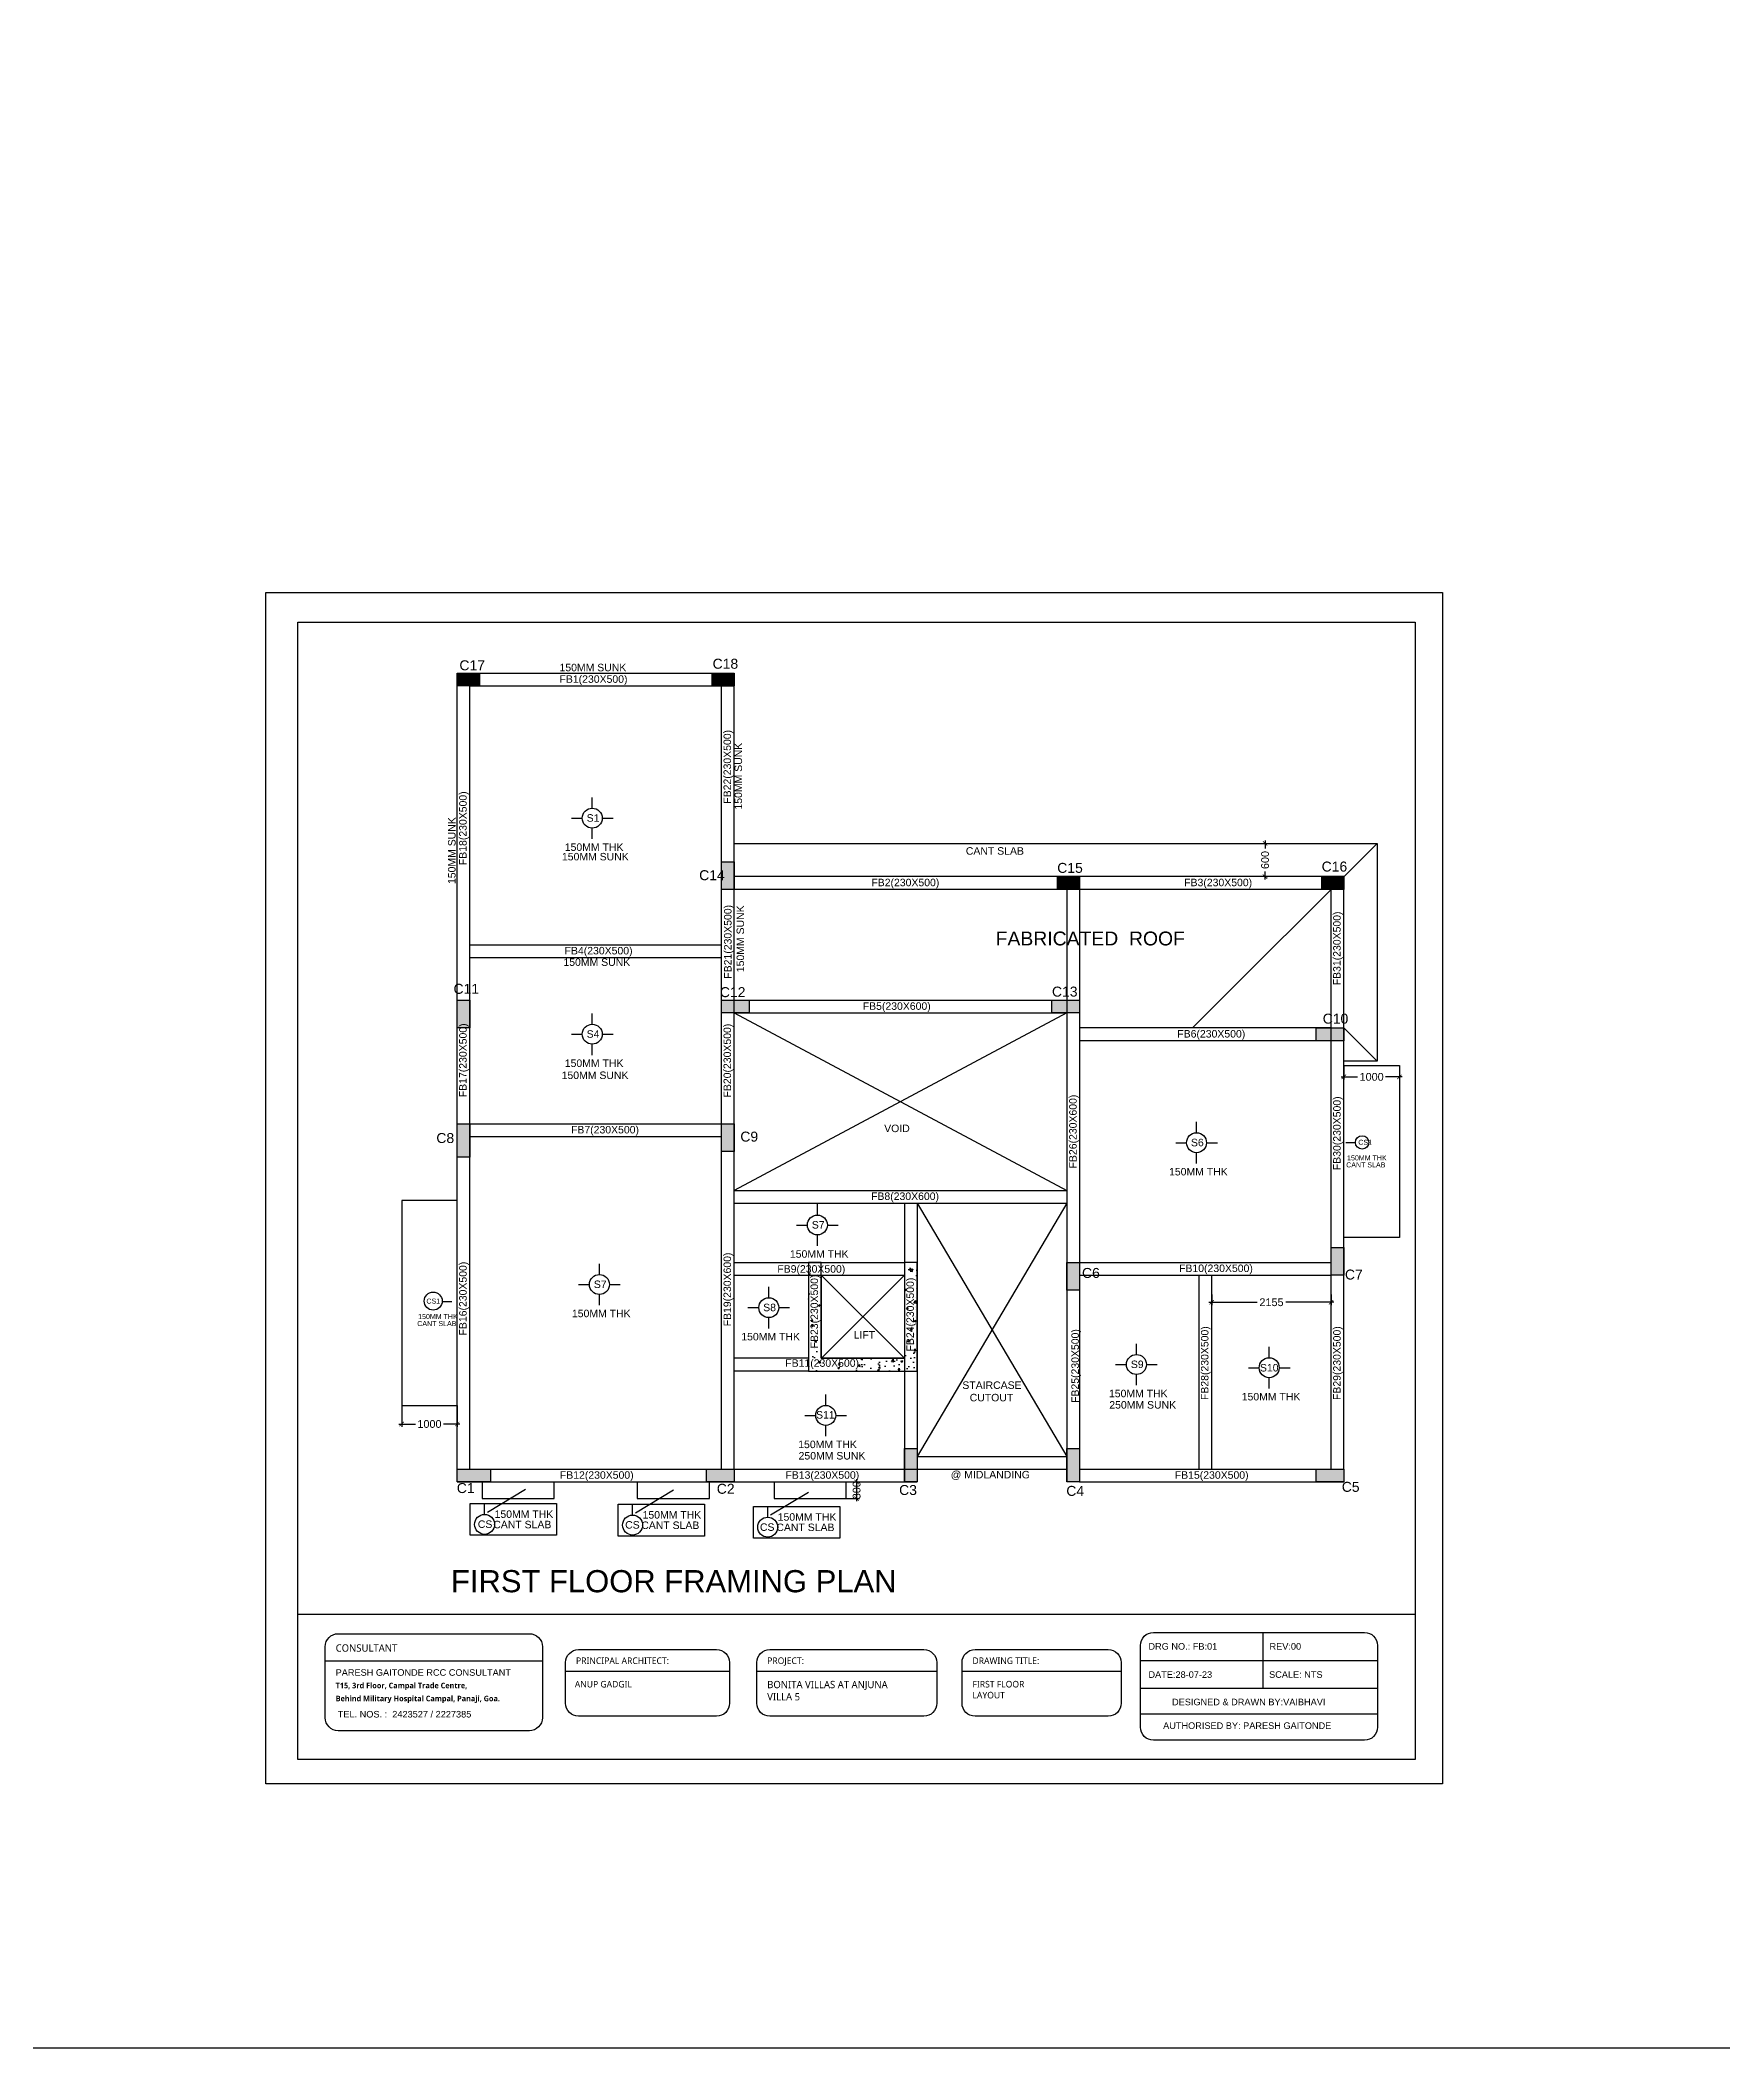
# Model space of a CAD drawing. Header units: millimetres. Extents: x 660818 to 959388, y -495289 to 50450.
# Drawn here: x 809102 to 839463, y -223819 to -187597 of the extents above; entities that cross this region are included whole.
import ezdxf

# ---------------------------------------------------------------- set-up
doc = ezdxf.new("R2010")
doc.units = ezdxf.units.MM
doc.header["$LTSCALE"] = 0.01
doc.header["$MEASUREMENT"] = 0
doc.header["$PDMODE"] = 35
for name, color, linetype in [('COL NO.', 7, 'Continuous'), ('RCC BEAMS', 150, 'Continuous'), ('RCC COLUMN', 5, 'Continuous'), ('Reinforcement', 130, 'Continuous'), ('Text', 7, 'Continuous')]:
    doc.layers.add(name, color=color, linetype=linetype)
doc.layers.add('elevation', color=123, linetype='Continuous', lineweight=15)
doc.layers.add('OPEN TERRACE', color=5, linetype='Continuous', lineweight=30)
doc.styles.get("Standard").update_dxf_attribs({"font": 'arial.ttf'})
doc.dimstyles.new('masonry dim', dxfattribs={"dimtxt": 140, "dimasz": 80, "dimexe": 50, "dimexo": 0, "dimgap": 50, "dimtad": 0, "dimdec": 0, "dimrnd": 5, "dimzin": 0, "dimdsep": 46, "dimtxsty": 'Standard', "dimblk": 'ARCHTICK', "dimcen": 0.09, "dimdle": 50, "dimadec": 0, "dimazin": 0, "dimtfac": 1, "dimtdec": 0, "dimtmove": 0, "dimatfit": 3, "dimfxl": 1, "dimtolj": 1, "dimtzin": 0, "dimarcsym": 0})

# ---------------------------------------------------------------- blocks, each defined once
blk = doc.blocks.new('C(230X500)')
at = {"layer": 'RCC COLUMN', "ltscale": 200}
h = blk.add_hatch(color=256, dxfattribs=at)
h.dxf.hatch_style = 1
h.paths.add_polyline_path([(0, 0), (230, 0), (230, -500), (0, -500)])
blk.add_lwpolyline([(0, 0), (230, 0), (230, -500), (0, -500)], close=True, dxfattribs=at)
blk = doc.blocks.new('C(230X600)')
at = {"layer": 'elevation', "ltscale": 0.5}
h = blk.add_hatch(color=1, dxfattribs=at)
h.dxf.hatch_style = 1
h.paths.add_polyline_path([(230, 600), (0, 600), (0, 0), (230, 0)])
at = {"layer": 'RCC COLUMN', "color": 1, "ltscale": 0.5}
blk.add_lwpolyline([(0, 600), (230, 600), (230, 0), (0, 0), (0, 600)], dxfattribs=at)
blk = doc.blocks.new('C(230X400)')
at = {"layer": 'elevation', "ltscale": 0.5}
h = blk.add_hatch(color=3, dxfattribs=at)
h.dxf.hatch_style = 1
h.paths.add_polyline_path([(0, 400), (0, 0), (230, 0), (230, 400)])
at = {"layer": 'RCC COLUMN', "color": 3, "ltscale": 0.5}
blk.add_lwpolyline([(0, 400), (230, 400), (230, 0), (0, 0), (0, 400)], dxfattribs=at)
blk = doc.blocks.new('COLGRP5')
at = {"layer": 'RCC COLUMN'}
h = blk.add_hatch(dxfattribs=at)
h.set_pattern_fill('AR-CONC', color=256, scale=50)
h.set_pattern_definition([(50, (-1031792.15, 272751.1), (358.63009, -31.37607), [37.5, -412.5]), (355, (-1031792.15, 272751.1), (-69.37567, 376.09607), [30, -330]), (100.451444, (-1031762.26, 272748.47), (289.25442, 344.72), [31.8701, -350.57106]), (46.1842, (-1031792.15, 272851.1), (533.62067, -82.75964), [56.25, -618.75]), (96.635635, (-1031747.7, 272844.2), (467.33097, 487.0593), [47.80517, -525.85688]), (351.184164, (-1031792.15, 272851.1), (467.33097, 487.0593), [45, -495]), (21, (-1031742.15, 272826.1), (298.45353, -201.309445), [37.5, -412.5]), (326, (-1031742.15, 272826.1), (121.65767, 362.57502), [30, -330]), (71.451445, (-1031717.28, 272809.3), (420.11119, 161.26558), [31.8701, -350.57106]), (37.5, (-1031792.15, 272751.09), (6.079928, 166.446927), [0, -326, 0, -335, 0, -331.25]), (7.5, (-1031792.15, 272751.09), (131.53477, 197.205856), [0, -191, 0, -318.5, 0, -126.25]), (327.5, (-1031903.65, 272751.09), (266.911218, -11.277436), [0, -125, 0, -390, 0, -517.5]), (317.5, (-1031953.65, 272751.09), (291.593085, 50.05249), [0, -162.5, 0, -259, 0, -367.5])])
edge = h.paths.add_edge_path()
edge.add_line((-7930, 2230), (-9430, 2230))
edge.add_line((-9430, 2230), (-9430, 3730))
edge.add_line((-9430, 3730), (-9430, 3960))
edge.add_line((-9430, 3960), (-9660, 3960))
edge.add_line((-9660, 3960), (-9660, 2000))
edge.add_line((-9660, 2000), (-7700, 2000))
edge.add_line((-7700, 2000), (-7700, 3960))
edge.add_line((-7930, 3730), (-7930, 2230))
edge.add_line((-7930, 3730), (-7930, 3730))
edge.add_line((-7930, 3960), (-7930, 3730))
edge.add_line((-7700, 3960), (-7930, 3960))
blk.add_lwpolyline([(-9430, 3730), (-9430, 3960), (-9660, 3960), (-9660, 2000), (-7700, 2000), (-7700, 3960), (-7930, 3960), (-7930, 3730), (-7930, 3730), (-7930, 2230), (-9430, 2230), (-9430, 3730), (-9430, 3730)], dxfattribs=at)
for name, p, rotation in [('C(230X400)', (-16000, 14590), 270), ('C(230X400)', (-11400, 14590), 270), ('C(230X400)', (-5170, 10920), 270), ('C(230X400)', (-400, 10920), 270), ('C(230X500)', (-11230, 8460), 90), ('C(230X500)', (-5270, 8460), 90), ('C(230X500)', (-500, 7960), 90), ('C(230X600)', (-16000, 230), 270), ('C(230X500)', (-11500, 0), 90), ('C(230X500)', (-500, 0), 90)]:
    blk.add_blockref(name, p, dxfattribs=dict(at, rotation=rotation))
for name, p in [('C(230X500)', (-11230, 11190)), ('C(230X500)', (-16000, 8690)), ('C(230X600)', (-16000, 5860)), ('C(230X500)', (-11230, 6460)), ('C(230X500)', (-230, 4230)), ('C(230X500)', (-5000, 3960)), ('C(230X600)', (-7930, 0)), ('C(230X600)', (-5000, 0))]:
    blk.add_blockref(name, p, dxfattribs=at)
blk = doc.blocks.new('FB5')
at = {"layer": 'RCC BEAMS', "ltscale": 0.5}
for p, q in [((-16000, 230), (-16000, 14590)), ((-16000, 14590), (-11000, 14590)), ((-15770, 230), (-15770, 14360)), ((-15770, 14360), (-11000, 14360)), ((-11230, 230), (-11230, 14360)), ((-11000, 230), (-11000, 14360)), ((-11000, 11520), (600, 11520)), ((600, 11520), (-2730, 8190)), ((600, 11520), (600, 7590)), ((0, 10920), (-11000, 10920)), ((0, 230), (0, 10920)), ((-230, 10690), (-11000, 10690)), ((-5000, 10690), (-5000, 0)), ((-4770, 10690), (-4770, 0)), ((-230, 230), (-230, 10690)), ((-15770, 9690), (-11230, 9690)), ((-15770, 9460), (-11230, 9460)), ((-11000, 8690), (-5000, 8690)), ((-11000, 8460), (-5000, 8460)), ((-11000, 8460), (-5000, 5260)), ((-5000, 8460), (-11000, 5260)), ((-230, 8190), (-4770, 8190)), ((0, 8190), (600, 7590)), ((-230, 7960), (-4770, 7960)), ((600, 7590), (0, 7590)), ((-15770, 6460), (-11230, 6460)), ((-15770, 6230), (-11230, 6230)), ((-16000, 5080), (-17000, 5080)), ((-17000, 5080), (-17000, 1380)), ((-11000, 5260), (-5000, 5260)), ((-11000, 5030), (-5000, 5030)), ((-7930, 5030), (-7930, 0)), ((-7700, 5030), (-7700, 0)), ((-7700, 5030), (-5000, 460)), ((-5000, 5030), (-7700, 460)), ((-11000, 3960), (-7930, 3960)), ((-11000, 3730), (-7930, 3730)), ((-9660, 3730), (-9660, 2000)), ((-9430, 3730), (-9430, 2230)), ((-4770, 3960), (-230, 3960)), ((-4770, 3730), (-230, 3730)), ((-2615, 230), (-2615, 3730)), ((-2385, 230), (-2385, 3730)), ((-9660, 2230), (-11000, 2230)), ((-9430, 2230), (-7930, 2230)), ((-9660, 2000), (-11000, 2000)), ((-9660, 2000), (-7930, 2000)), ((-17000, 1380), (-16000, 1380)), ((-7700, 460), (-5000, 460)), ((-16000, 230), (-7700, 230)), ((-15550, 0), (-15550, -300)), ((-12750, 0), (-12750, -300)), ((-10280, 0), (-10280, -300)), ((-7700, 230), (-5000, 230)), ((-4770, 230), (0, 230)), ((-4770, 0), (0, 0)), ((-16000, 0), (-7700, 0)), ((-15550, -300), (-14250, -300)), ((-14250, -300), (-14250, 0)), ((-12750, -300), (-11450, -300)), ((-11450, -300), (-11450, 0)), ((-10280, -300), (-8980, -300)), ((-8980, -300), (-8980, 0))]:
    blk.add_line(p, q, dxfattribs=at)
blk.add_lwpolyline([(0, 7510), (1000, 7510), (1000, 4410), (0, 4410)], close=True, dxfattribs=at)
blk = doc.blocks.new('_ArchTick')
at = {"color": 0, "linetype": 'ByBlock', "const_width": 0.15}
blk.add_lwpolyline([(-0.5, -0.5), (0.5, 0.5)], dxfattribs=at)
blk = doc.blocks.new('*D2044')
at = {"layer": 'Defpoints', "color": 0, "ltscale": 0.5, "transparency": 16777216}
for p in [(830241, -210229), (832396, -210229), (832396, -210368)]:
    blk.add_point(p, dxfattribs=at)
at = {"layer": 'RCC BEAMS', "color": 0, "lineweight": -2, "ltscale": 0.5, "transparency": 16777216}
for p, q in [((830191, -210368), (831058, -210368)), ((830241, -210229), (830241, -210418)), ((832446, -210368), (831580, -210368)), ((832396, -210229), (832396, -210418))]:
    blk.add_line(p, q, dxfattribs=at)
at = {"layer": 'RCC BEAMS', "color": 0, "lineweight": -2, "ltscale": 0.5, "transparency": 16777216, "xscale": 80, "yscale": 80, "zscale": 80, "rotation": 180}
blk.add_blockref('_ArchTick', (830241, -210368), dxfattribs=at)
at = {"layer": 'RCC BEAMS', "color": 0, "lineweight": -2, "ltscale": 0.5, "transparency": 16777216, "xscale": 80, "yscale": 80, "zscale": 80}
blk.add_blockref('_ArchTick', (832396, -210368), dxfattribs=at)
at = {"layer": 'RCC BEAMS', "color": 0, "ltscale": 0.5, "transparency": 16777216, "insert": (831319, -210368), "char_height": 140, "attachment_point": 5}
blk.add_mtext('\\A1;2155', dxfattribs=at)
blk = doc.blocks.new('*D2049')
at = {"layer": 'Defpoints', "color": 0, "ltscale": 0.5, "transparency": 16777216}
for p in [(832626, -206099), (833626, -206099), (833626, -206301)]:
    blk.add_point(p, dxfattribs=at)
at = {"layer": 'RCC BEAMS', "color": 0, "lineweight": -2, "ltscale": 0.5, "transparency": 16777216}
for p, q in [((832626, -206099), (832626, -206351)), ((833626, -206099), (833626, -206351)), ((832576, -206301), (832874, -206301)), ((833676, -206301), (833379, -206301))]:
    blk.add_line(p, q, dxfattribs=at)
at = {"layer": 'RCC BEAMS', "color": 0, "lineweight": -2, "ltscale": 0.5, "transparency": 16777216, "xscale": 80, "yscale": 80, "zscale": 80, "rotation": 180}
blk.add_blockref('_ArchTick', (832626, -206301), dxfattribs=at)
at = {"layer": 'RCC BEAMS', "color": 0, "lineweight": -2, "ltscale": 0.5, "transparency": 16777216, "xscale": 80, "yscale": 80, "zscale": 80}
blk.add_blockref('_ArchTick', (833626, -206301), dxfattribs=at)
at = {"layer": 'RCC BEAMS', "color": 0, "ltscale": 0.5, "transparency": 16777216, "insert": (833126, -206301), "char_height": 140, "attachment_point": 5}
blk.add_mtext('\\A1;1000', dxfattribs=at)
blk = doc.blocks.new('*D2050')
at = {"layer": 'Defpoints', "color": 0, "ltscale": 0.5, "transparency": 16777216}
for p in [(831204, -202089), (831204, -202089), (831204, -202689)]:
    blk.add_point(p, dxfattribs=at)
at = {"layer": 'RCC BEAMS', "color": 0, "lineweight": -2, "ltscale": 0.5, "transparency": 16777216}
for p, q in [((831204, -202039), (831204, -202184)), ((831204, -202089), (831254, -202089)), ((831204, -202739), (831204, -202594)), ((831204, -202689), (831254, -202689))]:
    blk.add_line(p, q, dxfattribs=at)
at = {"layer": 'RCC BEAMS', "color": 0, "lineweight": -2, "ltscale": 0.5, "transparency": 16777216, "xscale": 80, "yscale": 80, "zscale": 80}
for p, rotation in [((831204, -202089), 90), ((831204, -202689), 270)]:
    blk.add_blockref('_ArchTick', p, dxfattribs=dict(at, rotation=rotation))
at = {"layer": 'RCC BEAMS', "color": 0, "ltscale": 0.5, "transparency": 16777216, "insert": (831204, -202389), "char_height": 140, "attachment_point": 5, "rotation": 90}
blk.add_mtext('\\A1;600', dxfattribs=at)
blk = doc.blocks.new('COL NO.')
at = {"layer": 'COL NO.', "ltscale": 0.5, "char_height": 180, "attachment_point": 1}
for s, width, heights, insert in [('\\pxt17;C18', 396.79, [-186], (4609, 14851)), ('\\pxt17;C17', 396.79, [-186], (40, 14823)), ('\\pxt17;C14', 396.79, [-186], (4366, 11036)), ('\\pxt17;C15', 396.79, [-186], (10827, 11168)), ('\\pxt17;C16', 396.79, [-186], (15598, 11192)), ('\\pxt17;C11', 396.79, [186], (-66, 8986)), ('\\pxt17;C12', 396.79, [-186], (4740, 8926)), ('\\pxt17;C13', 396.79, [-186], (10732, 8936)), ('\\pxt17;C10', 420.98, [186], (15617, 8448)), ('\\pxt17;C8', 396.79, [-186], (-376, 6294)), ('\\pxt17;C9', 396.79, [-186], (5109, 6320)), ('\\pxt17;C6', 396.79, [-186], (11274, 3860)), ('\\pxt17;C7', 396.79, [-186], (16018, 3831)), ('\\pxt17;C5', 396.79, [-186], (15961, 1)), ('\\pxt17;C1', 396.79, [-186], (-7, -21)), ('\\pxt17;C2', 396.79, [-186], (4684, -34)), ('\\pxt17;C3', 396.79, [-186], (7974, -56)), ('\\pxt17;C4', 396.79, [-186], (10991, -72))]:
    blk.add_mtext_dynamic_manual_height_columns(s, width=width, gutter_width=1, heights=heights, dxfattribs=dict(at, insert=insert))
blk = doc.blocks.new('*D2046')
at = {"layer": 'Defpoints', "color": 0, "ltscale": 0.5, "transparency": 16777216}
for p in [(823646, -213609), (823646, -213909), (823834, -213909)]:
    blk.add_point(p, dxfattribs=at)
at = {"layer": 'Reinforcement', "color": 0, "lineweight": -2, "ltscale": 0.5, "transparency": 16777216}
for p, q in [((823646, -213609), (823884, -213609)), ((823834, -213559), (823834, -213959)), ((823646, -213909), (823884, -213909))]:
    blk.add_line(p, q, dxfattribs=at)
at = {"layer": 'Reinforcement', "color": 0, "lineweight": -2, "ltscale": 0.5, "transparency": 16777216, "xscale": 80, "yscale": 80, "zscale": 80}
for p, rotation in [((823834, -213609), 90), ((823834, -213909), 270)]:
    blk.add_blockref('_ArchTick', p, dxfattribs=dict(at, rotation=rotation))
at = {"layer": 'Reinforcement', "color": 0, "ltscale": 0.5, "transparency": 16777216, "insert": (823834, -213759), "char_height": 140, "attachment_point": 5, "rotation": 90}
blk.add_mtext('\\A1;300', dxfattribs=at)
blk = doc.blocks.new('*D2047')
at = {"layer": 'Defpoints', "color": 0, "ltscale": 0.5, "transparency": 16777216}
for p in [(815626, -212229), (816626, -212229), (816626, -212564)]:
    blk.add_point(p, dxfattribs=at)
at = {"layer": 'Reinforcement', "color": 0, "lineweight": -2, "ltscale": 0.5, "transparency": 16777216}
for p, q in [((815626, -212229), (815626, -212614)), ((816626, -212229), (816626, -212614)), ((815576, -212564), (815874, -212564)), ((816676, -212564), (816379, -212564))]:
    blk.add_line(p, q, dxfattribs=at)
at = {"layer": 'Reinforcement', "color": 0, "lineweight": -2, "ltscale": 0.5, "transparency": 16777216, "xscale": 80, "yscale": 80, "zscale": 80, "rotation": 180}
blk.add_blockref('_ArchTick', (815626, -212564), dxfattribs=at)
at = {"layer": 'Reinforcement', "color": 0, "lineweight": -2, "ltscale": 0.5, "transparency": 16777216, "xscale": 80, "yscale": 80, "zscale": 80}
blk.add_blockref('_ArchTick', (816626, -212564), dxfattribs=at)
at = {"layer": 'Reinforcement', "color": 0, "ltscale": 0.5, "transparency": 16777216, "insert": (816126, -212564), "char_height": 140, "attachment_point": 5}
blk.add_mtext('\\A1;1000', dxfattribs=at)

msp = doc.modelspace()

# ---------------------------------------------------------------- linework, layer by layer
at = {"ltscale": 0.5}
for p, q in [((817857.413, -213747.632), (817173.315, -214158.685)), ((820527.892, -213760.049), (819843.793, -214171.101)), ((822965.783, -213797.76), (822281.685, -214208.812))]:
    msp.add_line(p, q, dxfattribs=at)
at = {"color": 151}
for p, q in [((831164.79, -216324.057), (831164.79, -217326.951)), ((814245.65, -216833.597), (818163.272, -216833.597)), ((828954.675, -216831.629), (833231.302, -216831.629)), ((818582.759, -217025.752), (821539.622, -217025.752)), ((822032.42, -217025.752), (825280.254, -217025.752)), ((825735.888, -217025.752), (828606.558, -217025.752)), ((828954.675, -217326.951), (833231.302, -217326.951)), ((828954.675, -217792.335), (833231.302, -217792.335))]:
    msp.add_line(p, q, dxfattribs=at)
at = {"ltscale": 0.5}
for points in [[(816863.225, -213999.419), (818421.032, -213999.419), (818421.032, -214572.349), (816863.225, -214572.349)], [(819533.704, -214011.835), (821091.511, -214011.835), (821091.511, -214584.765), (819533.704, -214584.765)], [(821971.595, -214049.547), (823529.402, -214049.547), (823529.402, -214622.477), (821971.595, -214622.477)]]:
    msp.add_lwpolyline(points, close=True, dxfattribs=at)
at = {"color": 151}
for points in [[(814480.238, -216347.266), (817928.684, -216347.266, -0.414213562), (818163.272, -216581.854), (818163.272, -217862.528, -0.414213562), (817928.684, -218097.116), (814480.238, -218097.116, -0.414213562), (814245.65, -217862.528), (814245.65, -216581.854, -0.414213562)], [(829189.264, -216324.057), (832996.714, -216324.057, -0.414213562), (833231.302, -216558.645), (833231.302, -218034.701, -0.414213562), (832996.714, -218269.289), (829189.264, -218269.289, -0.414213562), (828954.675, -218034.701), (828954.675, -216558.645, -0.414213562)], [(818817.347, -216632.912), (821305.034, -216632.912, -0.414213562), (821539.622, -216867.5), (821539.622, -217601.939, -0.414213562), (821305.034, -217836.527), (818817.347, -217836.527, -0.414213562), (818582.759, -217601.939), (818582.759, -216867.5, -0.414213562)], [(822267.008, -216632.912), (825045.666, -216632.912, -0.414213562), (825280.254, -216867.5), (825280.254, -217601.939, -0.414213562), (825045.666, -217836.527), (822267.008, -217836.527, -0.414213562), (822032.42, -217601.939), (822032.42, -216867.5, -0.414213562)], [(825970.476, -216632.912), (828371.97, -216632.912, -0.414213562), (828606.558, -216867.5), (828606.558, -217601.939, -0.414213562), (828371.97, -217836.527), (825970.476, -217836.527, -0.414213562), (825735.888, -217601.939), (825735.888, -216867.5, -0.414213562)]]:
    msp.add_lwpolyline(points, format="xyb", close=True, dxfattribs=at)
at = {"layer": 'OPEN TERRACE', "ltscale": 0.5}
msp.add_lwpolyline([(869824.835, -74056.974), (704586.555, -74056.974), (704586.555, -223818.83), (869824.835, -223818.83)], close=True, dxfattribs=at)
at = {"layer": 'RCC BEAMS', "ltscale": 0.5}
msp.add_line((823275.974, -212784.279), (823275.974, -212589.015), dxfattribs=at)
msp.add_line((823275.974, -212784.279), (823275.974, -212589.015), dxfattribs=at)
at = {"layer": 'RCC COLUMN', "color": 0}
for p, q in [((819063.582, -201453.484), (819063.582, -201258.221)), ((818688.172, -201633.63), (818883.436, -201633.63)), ((819243.728, -201633.63), (819438.991, -201633.63)), ((819063.582, -202009.04), (819063.582, -201813.776)), ((819063.582, -202009.04), (819063.582, -201813.776)), ((819063.582, -205351.161), (819063.582, -205155.898)), ((818688.172, -205531.307), (818883.436, -205531.307)), ((819063.582, -205906.717), (819063.582, -205711.453)), ((819063.582, -205906.717), (819063.582, -205711.453)), ((819243.728, -205531.307), (819438.991, -205531.307)), ((829966.687, -207308.894), (829966.687, -207113.63)), ((829591.278, -207489.04), (829786.541, -207489.04)), ((830146.833, -207489.04), (830342.097, -207489.04)), ((832657.613, -207482.196), (832832.55, -207482.196)), ((829966.687, -207864.449), (829966.687, -207669.186)), ((829966.687, -207864.449), (829966.687, -207669.186)), ((823125.536, -208793.505), (823125.536, -208598.241)), ((822750.127, -208973.651), (822945.39, -208973.651)), ((823305.682, -208973.651), (823500.946, -208973.651)), ((823125.536, -209349.06), (823125.536, -209153.797)), ((823125.536, -209349.06), (823125.536, -209153.797)), ((819192.491, -209866.441), (819192.491, -209671.178)), ((818817.081, -210046.587), (819012.345, -210046.587)), ((819372.637, -210046.587), (819567.901, -210046.587)), ((816355.831, -210351.529), (816530.767, -210351.529)), ((819192.491, -210421.997), (819192.491, -210226.733)), ((819192.491, -210421.997), (819192.491, -210226.733)), ((822248.696, -210284.8), (822248.696, -210089.537)), ((821873.286, -210464.947), (822068.55, -210464.947)), ((822248.696, -210840.356), (822248.696, -210645.093)), ((822248.696, -210840.356), (822248.696, -210645.093)), ((822428.842, -210464.947), (822624.105, -210464.947)), ((828882.281, -211310.262), (828882.281, -211114.998)), ((828506.872, -211490.408), (828702.135, -211490.408)), ((829062.427, -211490.408), (829257.691, -211490.408)), ((831277.715, -211367.715), (831277.715, -211172.451)), ((828882.281, -211865.817), (828882.281, -211670.554)), ((828882.281, -211865.817), (828882.281, -211670.554)), ((830902.305, -211547.861), (831097.569, -211547.861)), ((831277.715, -211923.27), (831277.715, -211728.007)), ((831277.715, -211923.27), (831277.715, -211728.007)), ((831457.861, -211547.861), (831653.124, -211547.861)), ((823275.974, -212228.723), (823275.974, -212033.46)), ((822900.564, -212408.869), (823095.828, -212408.869)), ((823456.12, -212408.869), (823651.383, -212408.869)), ((817120.727, -214194.476), (817120.727, -213999.213)), ((819791.205, -214206.892), (819791.205, -214011.629)), ((822229.097, -214244.604), (822229.097, -214049.34))]:
    msp.add_line(p, q, dxfattribs=at)
at = {"layer": 'RCC COLUMN', "ltscale": 200}
for p, q in [((823196.453, -209878.742), (824696.453, -211378.742)), ((824696.453, -209878.742), (823201.655, -211373.54))]:
    msp.add_line(p, q, dxfattribs=at)
at = {"layer": 'RCC COLUMN', "color": 0}
for centre, radius in [((819063.582, -201633.63), 180.146), ((819063.582, -205531.307), 180.146), ((829966.687, -207489.04), 180.146), ((832954.139, -207483.703), 121.599), ((823125.536, -208973.651), 180.146), ((819192.491, -210046.587), 180.146), ((816193.085, -210346.607), 162.82), ((822248.696, -210464.947), 180.146), ((828882.281, -211490.408), 180.146), ((831277.715, -211547.861), 180.146), ((823275.974, -212408.869), 180.146), ((817120.727, -214374.622), 180.146), ((819791.205, -214387.038), 180.146), ((822229.097, -214424.75), 180.146)]:
    msp.add_circle(centre, radius, dxfattribs=at)
at = {"layer": 'Reinforcement', "ltscale": 0.5}
msp.add_line((833914.008, -216000.389), (813753.661, -216000.389), dxfattribs=at)
for points in [[(813171.299, -197564.655), (834404.491, -197564.655), (834404.491, -219053.602), (813171.299, -219053.602)], [(813753.661, -198096.611), (833914.008, -198096.611), (833914.008, -218619.553), (813753.661, -218619.553)]]:
    msp.add_lwpolyline(points, close=True, dxfattribs=at)

# ---------------------------------------------------------------- block references
at = {"layer": 'COL NO.'}
msp.add_blockref('COL NO.', (816626.453, -213608.742), dxfattribs=at)
at = {"layer": 'RCC BEAMS'}
msp.add_blockref('FB5', (832626.453, -213608.742), dxfattribs=at)
at = {"layer": 'RCC COLUMN'}
msp.add_blockref('COLGRP5', (832626.453, -213608.742), dxfattribs=at)

# ---------------------------------------------------------------- texts
at = {"insert": (816513.829, -215199.728), "char_height": 400, "attachment_point": 1}
msp.add_mtext_dynamic_manual_height_columns('FIRST FLOOR FRAMING PLAN', width=9611.79865, gutter_width=36927.458, heights=[-413.915], dxfattribs=at)
at = {"color": 151, "attachment_point": 1}
for s, width, heights, insert, char_height in [('{\\fLucida Calligraphy|b0|i0|c0|p66;CONSULTANT}', 1188.69725, [-131.653], (814432.984, -216539.239), 131.65264), ('{\\fLucida Calligraphy|b0|i0|c0|p66;PRINCIPAL ARCHITECT:}', 6566.54616, [-118.487], (818770.093, -216775.024), 118.48737), ('{\\fLucida Calligraphy|b0|i0|c0|p66;PROJECT:}', 3995.39936, [-118.487], (822219.755, -216775.024), 118.48737), ('{\\fLucida Calligraphy|b0|i0|c0|p66;DRAWING TITLE:}', 5437.35105, [-118.487], (825923.222, -216775.024), 118.48737), ('{\\fLucida Calligraphy|b1|i0|c0|p66;T15, 3rd Floor, Campal Trade Centre,}', 7423.30961, [-131.653], (814432.984, -217232.66), 98.73948), ('PARESH GAITONDE RCC CONSULTANT', 7423.30961, [-122.609], (814432.984, -216987.675), 118.48737), ('{\\fLucida Calligraphy|b0|i0|c0|p66;\\H0.9x;\\C40;ANUP GADGIL}', 4174.97483, [-118.487], (818748.461, -217198.74), 131.65264), ('{\\fLucida Calligraphy|b0|i0|c0|p66;\\C40;BONITA VILLAS AT ANJUNA\\PVILLA 5}', 10645.03101, [2152.893], (822219.755, -217198.74), 131.65264), ('{\\fLucida Calligraphy|b0|i0|c0|p66;\\H0.9x;\\C40;FIRST FLOOR  \\PLAYOUT}', 4591.02795, [-320.355], (825923.222, -217198.74), 131.65264), ('{\\fLucida Calligraphy|b1|i0|c0|p66;Behind Military Hospital Campal, Panaji, Goa.}', 9060.06026, [-131.653], (814432.984, -217467.097), 98.73948)]:
    msp.add_mtext_dynamic_manual_height_columns(s, width=width, gutter_width=12.5, heights=heights, dxfattribs=dict(at, insert=insert, char_height=char_height))
for s, insert, char_height, width in [('DRG NO.: FB:01', (829098.908, -216516.695), 118.48737, 1485.75981), ('REV:00', (831283.474, -216516.695), 118.4874, 1485.75981), ('DATE:28-07-23', (829098.908, -217025.255), 118.48737, 1485.75981), ('SCALE: NTS', (831275.649, -217024.579), 118.4874, 1485.75981), ('DESIGNED & DRAWN BY:VAIBHAVI', (829524.607, -217519.842), 118.48737, 3582.83484), ('TEL. NOS. :  2423527 / 2227385', (814471.088, -217740.24), 118.48737, 3582.83484), ('AUTHORISED BY: PARESH GAITONDE', (829364.056, -217946.725), 118.48737, 3582.83484)]:
    msp.add_mtext(s, dxfattribs=dict(at, insert=insert, char_height=char_height, width=width))
at = {"layer": 'Text', "color": 1}
for s, p in [('150MM SUNK', (818472.639, -198983.434)), ('150MM SUNK', (818516.532, -202395.57)), ('150MM SUNK', (818543.123, -204299.015)), ('150MM SUNK', (818511.141, -206339.779)), ('250MM SUNK', (828392.774, -212285.967)), ('250MM SUNK', (822786.466, -213204.428))]:
    msp.add_text(s, height=135, dxfattribs=at).set_placement(p)
at = {"layer": 'Text', "color": 7}
for s, height, p in [('FB1(230X500)', 135, (818472.639, -199191.595)), ('FB2(230X500)', 135, (824099.411, -202861.595)), ('FB3(230X500)', 135, (829743.521, -202861.595)), ('FABRICATED  ROOF', 250, (826342.228, -203929.541)), ('FB4(230X500)', 135, (818564.12, -204091.595)), ('FB5(230X600)', 135, (823944.354, -205091.595)), ('FB6(230X500)', 135, (829619.474, -205591.595)), ('FB7(230X500)', 135, (818680.182, -207321.595)), ('FB8(230X600)', 135, (824093.733, -208521.595)), ('FB9(230X500)', 135, (822402.5, -209833.256)), ('FB10(230X500)', 135, (829651.503, -209821.595)), ('FB11(230X500)', 135, (822546.161, -211531.716)), ('FB12(230X500)', 135, (818479.016, -213551.595)), ('FB13(230X500)', 135, (822548.87, -213551.595)), ('@ MIDLANDING', 135, (825531.867, -213544.879)), ('FB15(230X500)', 135, (829574.346, -213551.595))]:
    msp.add_text(s, height=height, dxfattribs=at).set_placement(p)
for s, p in [('FB22(230X500)', (821566.9, -201373.026)), ('FB18(230X500)', (816796.9, -202481.172)), ('FB21(230X500)', (821576.727, -204529.848)), ('FB31(230X500)', (832566.9, -204648.922)), ('FB17(230X500)', (816796.9, -206667.739)), ('FB20(230X500)', (821566.9, -206673.136)), ('FB26(230X600)', (827803.52, -207952.871)), ('FB30(230X500)', (832566.9, -207984.294)), ('FB16(230X500)', (816796.9, -210966.682)), ('FB19(230X600)', (821566.9, -210801.859)), ('FB23(230X500)', (823136.9, -211199.313)), ('FB24(230X500)', (824866.9, -211254.575)), ('FB25(230X500)', (827843.927, -212183.668)), ('FB28(230X500)', (830181.9, -212131.127)), ('FB29(230X500)', (832566.9, -212131.127))]:
    msp.add_text(s, height=135, rotation=90, dxfattribs=at).set_placement(p)
at = {"layer": 'Text', "color": 1}
for p in [(821766.549, -201478.66), (816596.994, -202822.097), (821802.433, -204412.292)]:
    msp.add_text('150MM SUNK', height=135, rotation=90, dxfattribs=at).set_placement(p)
at = {"layer": 'Text', "color": 0}
for s, height, p in [('S1', 135, (818962.856, -201697.557)), ('150MM THK', 135, (818567.662, -202224.103)), ('CANT SLAB', 135, (825804.287, -202292.618)), ('S4', 135, (818962.856, -205595.234)), ('150MM THK', 135, (818567.662, -206121.779)), ('VOID', 135, (824331.198, -207297.707)), ('S6', 135, (829865.961, -207552.967)), ('CS1', 91.125, (832886.149, -207526.854)), ('CANT SLAB', 91.125, (832666.763, -207934.091)), ('150MM THK', 91.125, (832682.567, -207807.738)), ('150MM THK', 135, (829470.768, -208079.512)), ('S7', 135, (823024.81, -209037.578)), ('150MM THK', 135, (822629.617, -209564.123)), ('S7', 135, (819091.765, -210110.514)), ('CS1', 91.125, (816071.114, -210392.596)), ('S8', 135, (822147.97, -210528.873)), ('CANT SLAB', 91.125, (815905.71, -210796.995)), ('150MM THK', 91.125, (815921.513, -210670.641)), ('150MM THK', 135, (818696.572, -210637.06)), ('150MM THK', 135, (821752.776, -211055.419)), ('LIFT', 135, (823780.459, -211022.834)), ('S9', 135, (828781.555, -211554.335)), ('S10', 135, (831110.708, -211616.206)), ('STAIRCASE', 135, (825741.065, -211930.609)), ('CUTOUT', 135, (825873.987, -212154.768)), ('150MM THK', 135, (828386.362, -212080.88)), ('150MM THK', 135, (830781.795, -212138.333)), ('S11', 135, (823102.103, -212466.151)), ('150MM THK', 135, (822780.054, -212999.341)), ('CS', 135, (816998.826, -214438.549)), ('CANT SLAB', 135, (817277.499, -214445.213)), ('150MM THK', 135, (817300.911, -214258.022)), ('CS', 135, (819657.101, -214450.965)), ('CANT SLAB', 135, (819947.977, -214457.629)), ('150MM THK', 135, (819971.39, -214270.438)), ('CS', 135, (822089.153, -214491.476)), ('CANT SLAB', 135, (822385.869, -214495.34)), ('150MM THK', 135, (822409.281, -214308.15))]:
    msp.add_text(s, height=height, dxfattribs=at).set_placement(p)

# ---------------------------------------------------------------- dimensions: what is measured, and where the dimension line sits
at = {"layer": 'RCC BEAMS', "ltscale": 0.5}
dim = msp.add_linear_dim(base=(831204.09, -202088.742), p1=(831204.09, -202688.742), p2=(831204.09, -202088.742), angle=90, dimstyle='masonry dim', dxfattribs=at)
dim.commit()
dim.dimension.update_dxf_attribs({"geometry": '*D2050', "text_midpoint": (831204.09, -202388.742)})
for base, p1, p2, picture, middle in [((833626.453, -206300.791), (832626.453, -206098.742), (833626.453, -206098.742), '*D2049', (833126.453, -206300.791)), ((832396.453, -210368.035), (830241.453, -210229.3), (832396.453, -210229.3), '*D2044', (831318.953, -210368.035))]:
    dim = msp.add_linear_dim(base=base, p1=p1, p2=p2, dimstyle='masonry dim', dxfattribs=at)
    dim.commit()
    dim.dimension.update_dxf_attribs({"geometry": picture, "text_midpoint": middle})
at = {"layer": 'Reinforcement', "ltscale": 0.5}
dim = msp.add_linear_dim(base=(816626.453, -212564.163), p1=(815626.453, -212228.742), p2=(816626.453, -212228.742), dimstyle='masonry dim', dxfattribs=at)
dim.commit()
dim.dimension.update_dxf_attribs({"geometry": '*D2047', "text_midpoint": (816126.453, -212564.163)})
dim = msp.add_linear_dim(base=(823833.796, -213908.742), p1=(823646.453, -213608.742), p2=(823646.453, -213908.742), angle=90, dimstyle='masonry dim', dxfattribs=at)
dim.commit()
dim.dimension.update_dxf_attribs({"geometry": '*D2046', "text_midpoint": (823833.796, -213758.742), "dimtype": 160})

doc.saveas('drawing.dxf')
